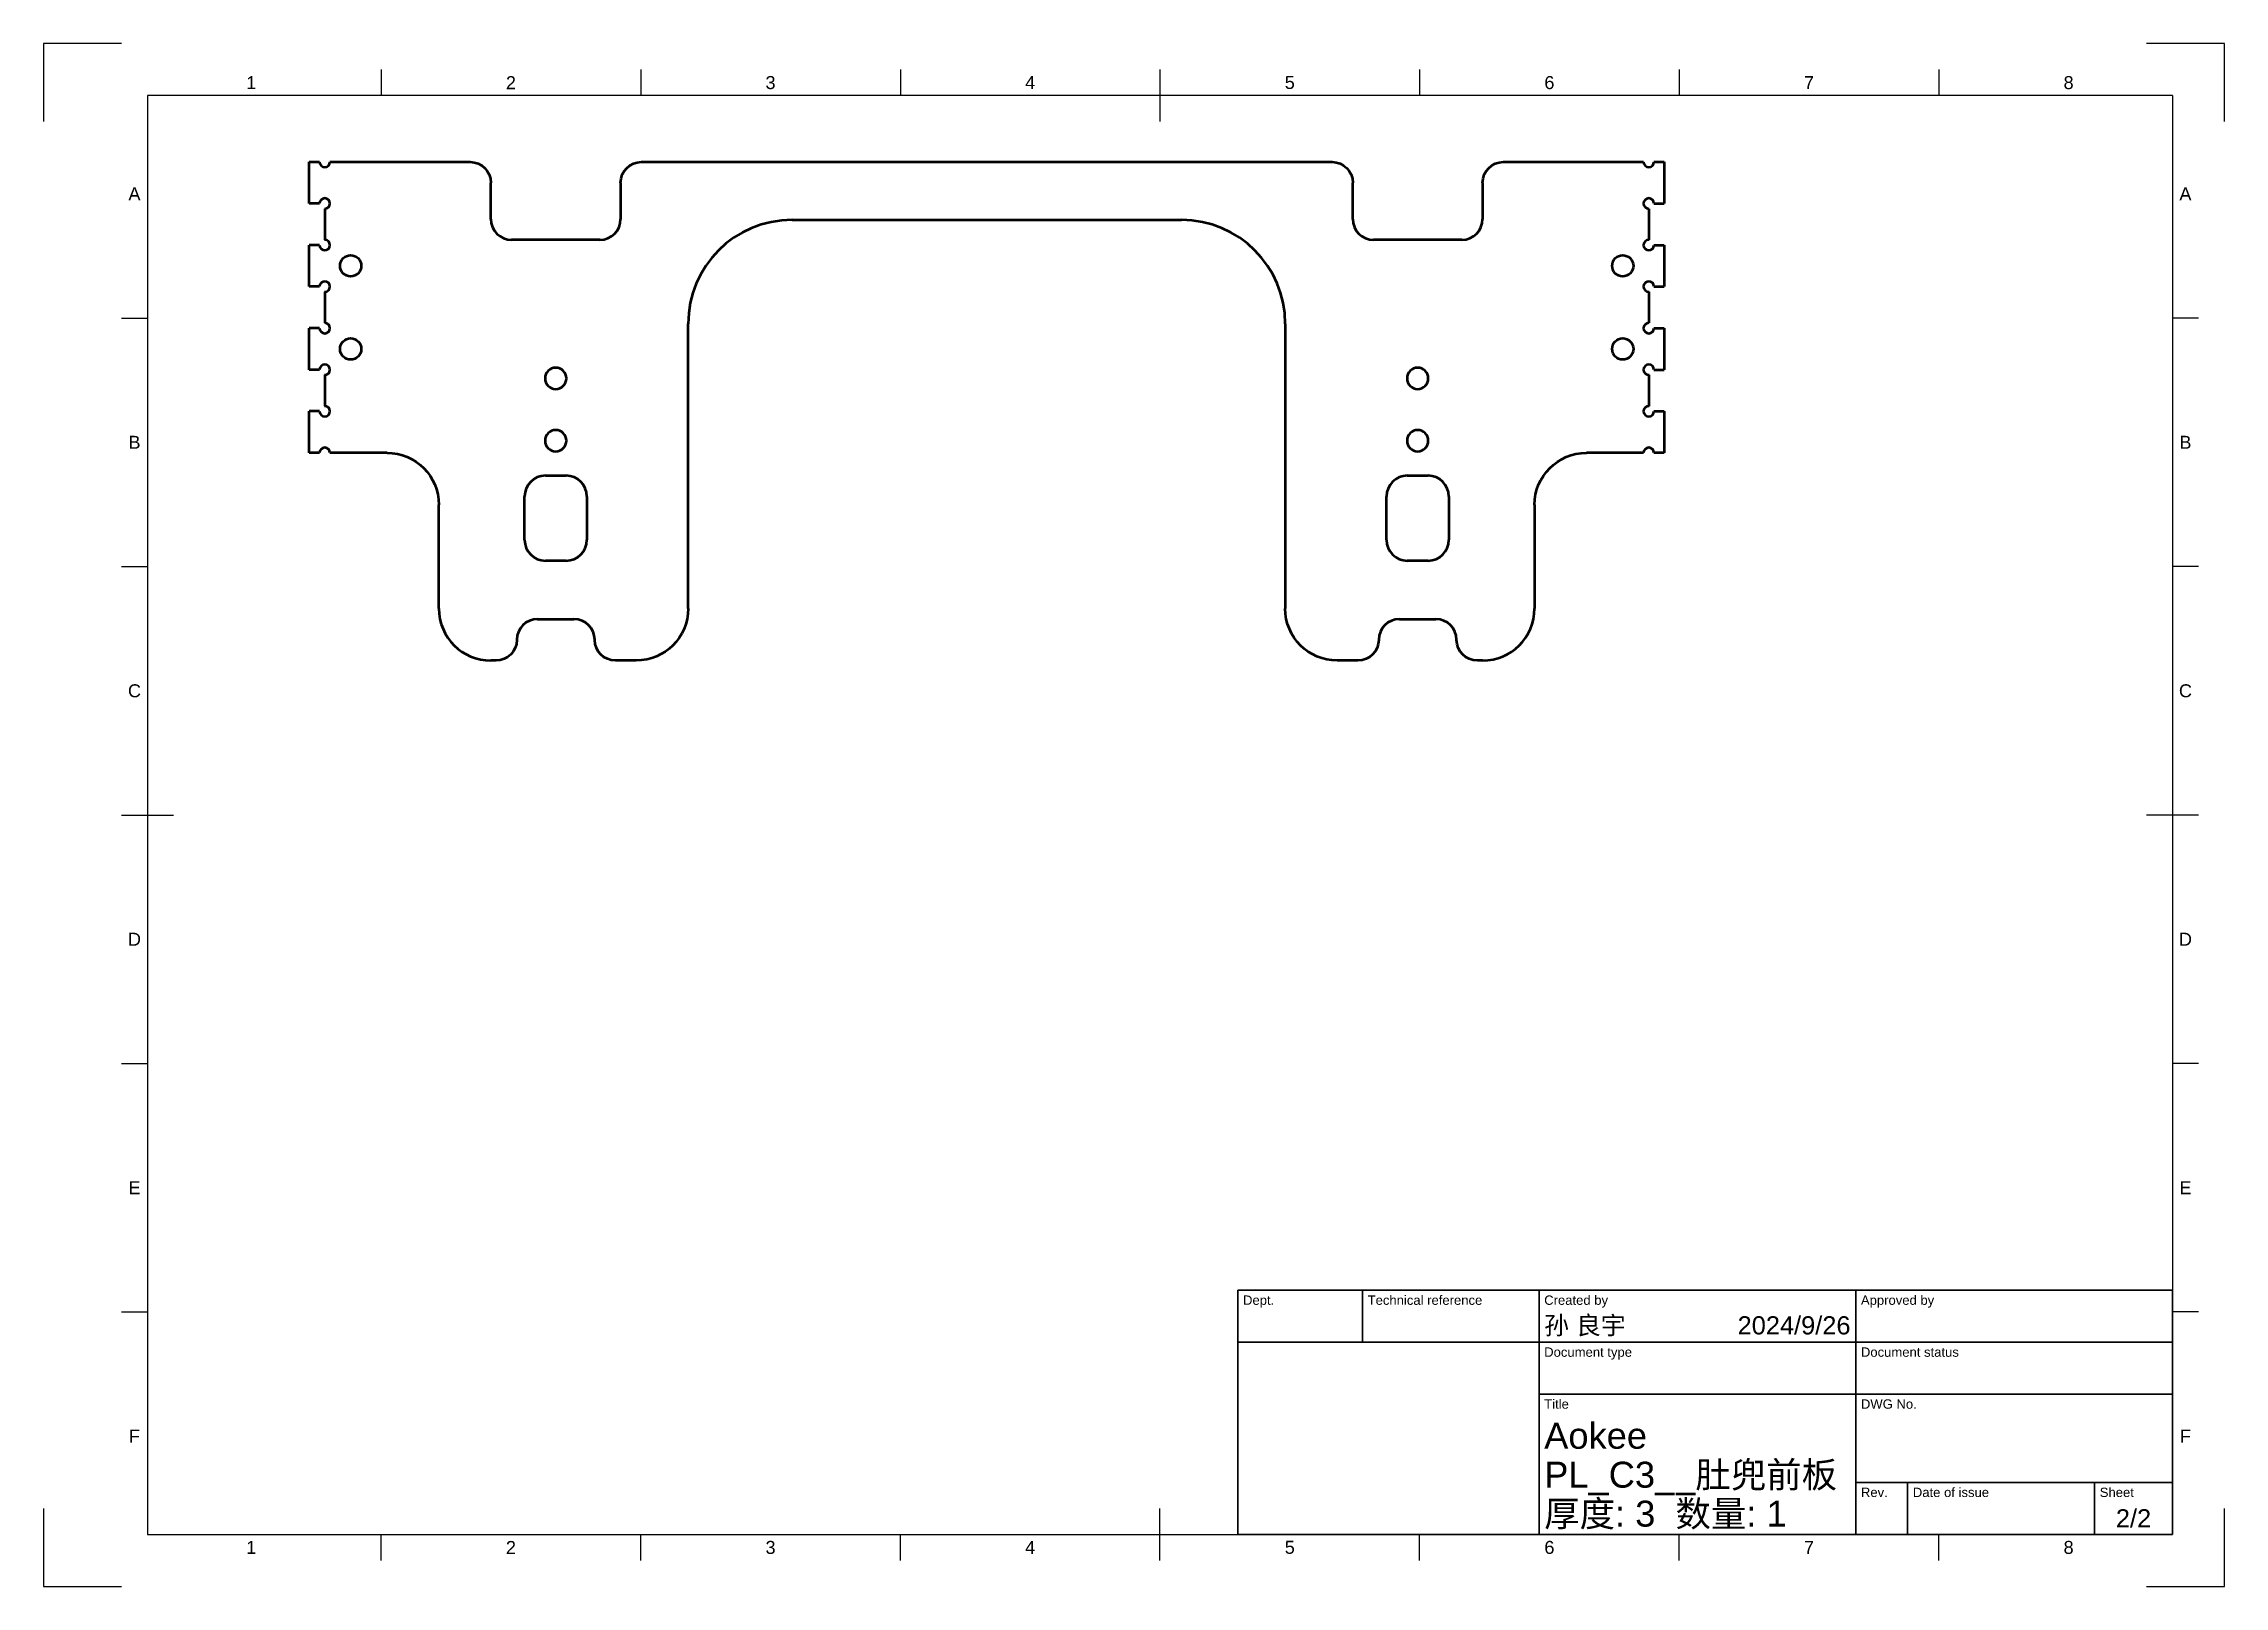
# Model space of a CAD drawing. Header units: millimetres. Extents: x 0 to 420, y 0 to 297.
import ezdxf
from ezdxf.enums import TextEntityAlignment as Align

# ---------------------------------------------------------------- set-up
doc = ezdxf.new("R2010")
doc.units = ezdxf.units.MM
doc.header["$LTSCALE"] = 0.75
for name, color, linetype, lineweight in [('BORDER', 7, 'Continuous', 25), ('TITLEBLOCK', 7, 'Continuous', 35), ('Visible', 7, 'Continuous', 50)]:
    doc.layers.add(name, color=color, linetype=linetype, lineweight=lineweight)
doc.styles.add('FusionTitle', font='arial.ttf')

# ---------------------------------------------------------------- blocks, each defined once
blk = doc.blocks.new('ISO_A3_SHEET')
at = {"layer": 'BORDER'}
for p, q in [((65, 292), (65, 287)), ((115, 292), (115, 287)), ((165, 292), (165, 287)), ((215, 292), (215, 282)), ((265, 292), (265, 287)), ((315, 292), (315, 287)), ((365, 292), (365, 287)), ((410, 287), (20, 287)), ((20, 287), (20, 10)), ((410, 287), (410, 10)), ((15, 244.16666), (20, 244.16666)), ((415, 244.16666), (410, 244.16666)), ((15, 196.33333), (20, 196.33333)), ((415, 196.33333), (410, 196.33333)), ((15, 148.5), (25, 148.5)), ((415, 148.5), (405, 148.5)), ((15, 100.66667), (20, 100.66667)), ((415, 100.66667), (410, 100.66667)), ((15, 52.83334), (20, 52.83334)), ((415, 52.83334), (410, 52.83334)), ((215, 5), (215, 15)), ((20, 10), (410, 10)), ((65, 5), (65, 10)), ((115, 5), (115, 10)), ((165, 5), (165, 10)), ((265, 5), (265, 10)), ((315, 5), (315, 10)), ((365, 5), (365, 10))]:
    blk.add_line(p, q, dxfattribs=at)
at = {"layer": 'Defpoints'}
for p, q in [((15, 297), (0, 297)), ((0, 297), (0, 282)), ((420, 297), (405, 297)), ((420, 282), (420, 297)), ((0, 15), (0, 0)), ((420, 0), (420, 15)), ((0, 0), (15, 0)), ((405, 0), (420, 0))]:
    blk.add_line(p, q, dxfattribs=at)
at = {"layer": 'BORDER', "style": 'FusionTitle'}
for s, p in [('1', (40, 289.5)), ('2', (90, 289.5)), ('3', (140, 289.5)), ('4', (190, 289.5)), ('5', (240, 289.5)), ('6', (290, 289.5)), ('7', (340, 289.5)), ('8', (390, 289.5)), ('A', (17.5, 268.08333)), ('A', (412.5, 268.08333)), ('B', (17.5, 220.25)), ('B', (412.5, 220.25)), ('C', (17.5, 172.41667)), ('C', (412.5, 172.41667)), ('D', (17.5, 124.58334)), ('D', (412.5, 124.58334)), ('E', (17.5, 76.75001)), ('E', (412.5, 76.75001)), ('F', (17.5, 28.91668)), ('F', (412.5, 28.91668)), ('1', (40, 7.5)), ('2', (90, 7.5)), ('3', (140, 7.5)), ('4', (190, 7.5)), ('5', (240, 7.5)), ('6', (290, 7.5)), ('7', (340, 7.5)), ('8', (390, 7.5))]:
    blk.add_text(s, height=2.5, dxfattribs=at).set_placement(p, align=Align.MIDDLE)
blk = doc.blocks.new('ISO_TITLEBLOCK')
at = {"layer": 'TITLEBLOCK'}
for p, q in [((0, 47), (-180, 47)), ((-180, 47), (-180, 0)), ((-156, 37), (-156, 47)), ((-122, 0), (-122, 47)), ((-61, 0), (-61, 47)), ((0, 0), (0, 47)), ((-180, 37), (0, 37)), ((-122, 27), (0, 27)), ((-61, 10), (0, 10)), ((-51, 0), (-51, 10)), ((-15, 0), (-15, 10)), ((-180, 0), (0, 0))]:
    blk.add_line(p, q, dxfattribs=at)
at = {"layer": 'TITLEBLOCK', "style": 'FusionTitle'}
for s, p in [('Dept.', (-179, 46)), ('Technical reference', (-155, 46)), ('Created by', (-121, 46)), ('Approved by', (-60, 46)), ('Document type', (-121, 36)), ('Document status', (-60, 36)), ('Title', (-121, 26)), ('DWG No.', (-60, 26)), ('Rev.', (-60, 9)), ('Date of issue', (-50, 9)), ('Sheet', (-14, 9))]:
    blk.add_text(s, height=1.8, dxfattribs=at).set_placement(p, align=Align.TOP_LEFT)
for tag, height, p in [('DEPT', 3.5, (-179, 42)), ('TECHNICAL_REFERENCE', 3.5, (-155, 42)), ('CREATED_BY', 3.5, (-121, 42)), ('APPROVED_BY', 3.5, (-60, 42)), ('DOCUMENT_TYPE', 3.5, (-121, 32)), ('DOCUMENT_STATUS', 3.5, (-60, 32)), ('TITLE_1', 5, (-121, 21.5)), ('TITLE_2', 5, (-121, 14)), ('TITLE_3', 5, (-121, 6.5)), ('DATE_OF_ISSUE', 3.5, (-50, 5))]:
    blk.add_attdef(tag, text='', height=height, dxfattribs=at).set_placement(p, align=Align.TOP_LEFT)
for tag, p in [('CREATED_DATE', (-62, 42)), ('APPROVED_DATE', (-0.99, 42))]:
    blk.add_attdef(tag, text='', height=3.5, dxfattribs=at).set_placement(p, align=Align.TOP_RIGHT)
for tag, height, p in [('DRAWING_NUMBER', 5, (-30.5, 19.75)), ('REV', 3.5, (-56, 4.85)), ('SHEET', 3.5, (-7.5, 4.85))]:
    blk.add_attdef(tag, text='', height=height, dxfattribs=at).set_placement(p, align=Align.TOP_CENTER)

msp = doc.modelspace()

# ---------------------------------------------------------------- linework, layer by layer
at = {"layer": 'Visible', "extrusion": (-3e-16, -0.587785, 0.809017)}
for p, q in [((51.135102, 274.225321), (53.135102, 274.225321)), ((51.135102, 266.225321), (51.135102, 274.225321)), ((55.135102, 274.225321), (82.135102, 274.225321)), ((115.135102, 274.225321), (248.135102, 274.225321)), ((281.135102, 274.225321), (308.135102, 274.225321)), ((310.135102, 274.225321), (312.135102, 274.225321)), ((312.135102, 274.225321), (312.135102, 266.225321)), ((86.135102, 263.225321), (86.135102, 270.225321)), ((111.135102, 270.225321), (111.135102, 263.225321)), ((252.135102, 263.225321), (252.135102, 270.225321)), ((277.135102, 270.225321), (277.135102, 263.225321)), ((53.135102, 266.225321), (51.135102, 266.225321)), ((54.135102, 265.225321), (54.135102, 259.225321)), ((309.135102, 265.225321), (309.135102, 259.225321)), ((310.135102, 266.225321), (312.135102, 266.225321)), ((144.135102, 263.064407), (219.135102, 263.064407)), ((53.135102, 258.225321), (51.135102, 258.225321)), ((51.135102, 250.225321), (51.135102, 258.225321)), ((107.135102, 259.225321), (90.135102, 259.225321)), ((273.135102, 259.225321), (256.135102, 259.225321)), ((310.135102, 258.225321), (312.135102, 258.225321)), ((312.135102, 258.225321), (312.135102, 250.225321)), ((53.135102, 250.225321), (51.135102, 250.225321)), ((54.135102, 249.225321), (54.135102, 243.225321)), ((309.135102, 249.225321), (309.135102, 243.225321)), ((310.135102, 250.225321), (312.135102, 250.225321)), ((53.135102, 242.225321), (51.135102, 242.225321)), ((51.135102, 234.225321), (51.135102, 242.225321)), ((124.135102, 188.225321), (124.135102, 243.064407)), ((239.135102, 243.064407), (239.135102, 188.225321)), ((310.135102, 242.225321), (312.135102, 242.225321)), ((312.135102, 242.225321), (312.135102, 234.225321)), ((53.135102, 234.225321), (51.135102, 234.225321)), ((54.135102, 233.225321), (54.135102, 227.225321)), ((309.135102, 233.225321), (309.135102, 227.225321)), ((310.135102, 234.225321), (312.135102, 234.225321)), ((53.135102, 226.225321), (51.135102, 226.225321)), ((51.135102, 218.225321), (51.135102, 226.225321)), ((310.135102, 226.225321), (312.135102, 226.225321)), ((312.135102, 226.225321), (312.135102, 218.225321)), ((53.135102, 218.225321), (51.135102, 218.225321)), ((66.135102, 218.225321), (55.135102, 218.225321)), ((308.135102, 218.225321), (297.135102, 218.225321)), ((312.135102, 218.225321), (310.135102, 218.225321)), ((96.635102, 213.827437), (100.635102, 213.827437)), ((262.635102, 213.827437), (266.635102, 213.827437)), ((76.135102, 188.225321), (76.135102, 208.225321)), ((92.635102, 201.446763), (92.635102, 209.827437)), ((104.635102, 209.827437), (104.635102, 201.446763)), ((258.635102, 201.446763), (258.635102, 209.827437)), ((270.635102, 209.827437), (270.635102, 201.446763)), ((287.135102, 208.225321), (287.135102, 188.225321)), ((100.635102, 197.446763), (96.635102, 197.446763)), ((266.635102, 197.446763), (262.635102, 197.446763)), ((95.135102, 186.225321), (102.135102, 186.225321)), ((261.135102, 186.225321), (268.135102, 186.225321)), ((87.135102, 178.225321), (86.135102, 178.225321)), ((114.135102, 178.225321), (110.135102, 178.225321)), ((253.135102, 178.225321), (249.135102, 178.225321)), ((277.135102, 178.225321), (276.135102, 178.225321))]:
    msp.add_line(p, q, dxfattribs=at)
at = {"layer": 'Visible'}
for centre in [(59.135102, 254.225321), (304.135102, 254.225321), (59.135102, 238.225321), (304.135102, 238.225321)]:
    msp.add_circle(centre, 2.05, dxfattribs=at)
at = {"layer": 'Visible', "extrusion": (-5.3e-15, 1e-16, -1)}
for centre in [(-98.635102, 232.551419), (-98.635102, 220.551419)]:
    msp.add_circle(centre, 2.05, dxfattribs=at)
at = {"layer": 'Visible', "extrusion": (-5.3e-15, 0, -1)}
for centre in [(-264.635102, 232.551419), (-264.635102, 220.551419)]:
    msp.add_circle(centre, 2.05, dxfattribs=at)
at = {"layer": 'Visible'}
for centre, radius, start, end in [((54.135102, 274.225321), 1, 180, 0), ((309.135102, 274.225321), 1, 180, 0), ((54.135102, 266.225321), 1, 270, 180), ((309.135102, 266.225321), 1, 0, 270), ((90.135102, 263.225321), 4, 180, 270), ((107.135102, 263.225321), 4, 270, 0), ((144.135102, 243.064407), 20, 90, 180), ((219.135102, 243.064407), 20, 0, 90), ((256.135102, 263.225321), 4, 180, 270), ((273.135102, 263.225321), 4, 270, 0), ((54.135102, 258.225321), 1, 180, 90), ((309.135102, 258.225321), 1, 90, 0), ((54.135102, 250.225321), 1, 270, 180), ((309.135102, 250.225321), 1, 0, 270), ((54.135102, 242.225321), 1, 180, 90), ((309.135102, 242.225321), 1, 90, 0), ((54.135102, 234.225321), 1, 270, 180), ((309.135102, 234.225321), 1, 0, 270), ((54.135102, 226.225321), 1, 180, 90), ((309.135102, 226.225321), 1, 90, 0), ((54.135102, 218.225321), 1, 0, 180), ((309.135102, 218.225321), 1, 0, 180), ((96.635102, 209.827437), 4, 90, 180), ((100.635102, 209.827437), 4, 0, 90), ((262.635102, 209.827437), 4, 90, 180), ((266.635102, 209.827437), 4, 0, 90), ((96.635102, 201.446763), 4, 180, 270), ((100.635102, 201.446763), 4, 270, 0), ((262.635102, 201.446763), 4, 180, 270), ((266.635102, 201.446763), 4, 270, 0), ((86.135102, 188.225321), 10, 180, 270), ((95.135102, 182.225321), 4, 90, 180), ((102.135102, 182.225321), 4, 0, 90), ((261.135102, 182.225321), 4, 90, 180), ((268.135102, 182.225321), 4, 0, 90), ((277.135102, 188.225321), 10, 270, 0)]:
    msp.add_arc(centre, radius, start, end, dxfattribs=at)
at = {"layer": 'Visible', "extrusion": (-5.3e-15, -1e-16, -1)}
for centre in [(-82.135102, 270.225321), (-248.135102, 270.225321)]:
    msp.add_arc(centre, 4, 90, 180, dxfattribs=at)
at = {"layer": 'Visible', "extrusion": (-5.3e-15, 0, -1)}
for centre, radius, start, end in [((-115.135102, 270.225321), 4, 0, 90), ((-281.135102, 270.225321), 4, 0, 90), ((-66.135102, 208.225321), 10, 90, 180), ((-87.135102, 182.225321), 4, 180, 270), ((-110.135102, 182.225321), 4, 270, 0), ((-253.135102, 182.225321), 4, 180, 270), ((-276.135102, 182.225321), 4, 270, 0)]:
    msp.add_arc(centre, radius, start, end, dxfattribs=at)
at = {"layer": 'Visible', "extrusion": (-5.3e-15, 1e-16, -1)}
for centre, start, end in [((-297.135102, 208.225321), 0, 90), ((-114.135102, 188.225321), 180, 270), ((-249.135102, 188.225321), 270, 0)]:
    msp.add_arc(centre, 10, start, end, dxfattribs=at)

# ---------------------------------------------------------------- block references
at = {"layer": 'BORDER'}
msp.add_blockref('ISO_A3_SHEET', (0, 0), dxfattribs=at)
at = {"layer": 'TITLEBLOCK'}
msp.add_blockref('ISO_TITLEBLOCK', (410, 10), dxfattribs=at).add_auto_attribs({'TITLE_3': '厚度: 3  数量: 1', 'CREATED_DATE': '2024/9/26', 'SHEET': '2/2', 'TITLE_2': 'PL_C3__肚兜前板 ', 'TITLE_1': 'Aokee', 'CREATED_BY': '孙 良宇'})

doc.saveas('drawing.dxf')
